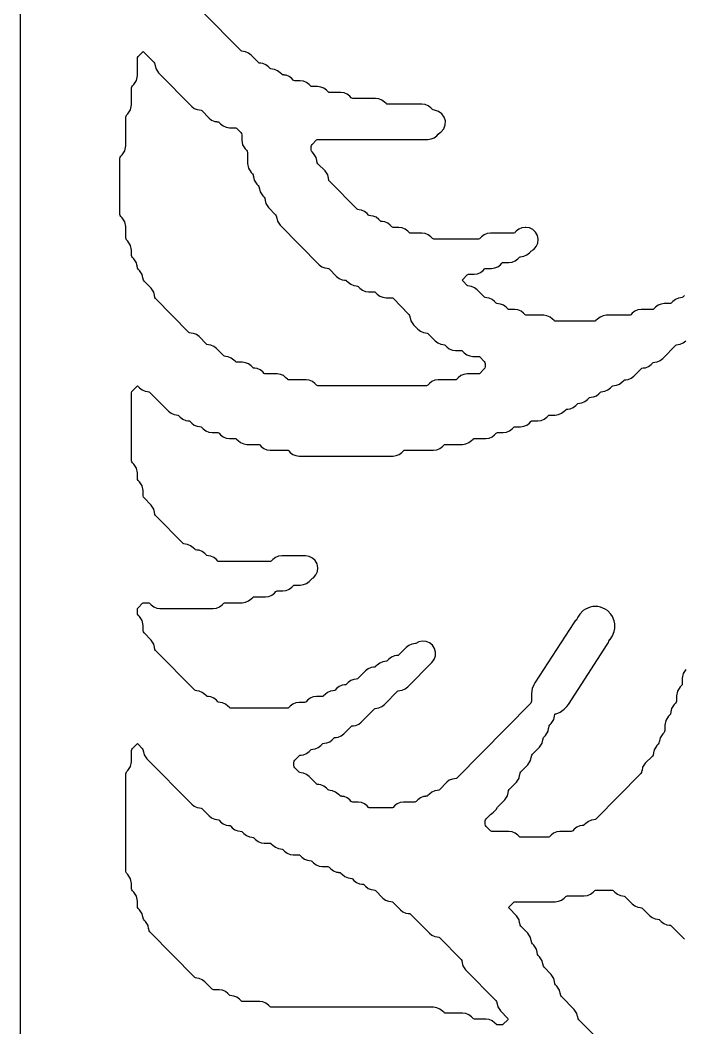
# Model space of a CAD drawing. Header units: millimetres. Extents: x 10 to 410, y 18 to 283.
# Drawn here: x 148 to 174.59, y 185.72 to 226.07 of the extents above; entities that cross this region are included whole.
import ezdxf

# ---------------------------------------------------------------- set-up
doc = ezdxf.new("R2010")
doc.units = ezdxf.units.MM
doc.layers.add('CUT', color=1, linetype='Continuous')

msp = doc.modelspace()

# ---------------------------------------------------------------- linework, layer by layer
at = {"layer": 'CUT'}
for points in [[(190.134, 157), (198.134, 157), (198.134, 160), (211.2679, 160), (211.2679, 280), (198.134, 280), (198.134, 283), (190.134, 283), (190.134, 280), (169.134, 280), (169.134, 283), (161.134, 283), (161.134, 280), (148, 280), (148, 160), (161.134, 160), (161.134, 157), (169.134, 157), (169.134, 160), (190.134, 160)], [(152.4734, 216.5991), (152.4644, 216.6443), (152.4644, 216.8595), (152.4269, 217.0496), (152.3199, 217.2111), (152.2666, 217.265), (152.2411, 217.3035), (152.2322, 217.3487), (152.2322, 217.7987), (152.1947, 217.9888), (152.0877, 218.1503), (152.0344, 218.2042), (152.0089, 218.2427), (152, 218.2879), (152, 220.5381), (152.0089, 220.5833), (152.0344, 220.6218), (152.0877, 220.6757), (152.1947, 220.8372), (152.2322, 221.0273), (152.2322, 222.1817), (152.2411, 222.2269), (152.2666, 222.2654), (152.3199, 222.3193), (152.4269, 222.4808), (152.4644, 222.6709), (152.4644, 223.3557), (152.4734, 223.4009), (152.4988, 223.4394), (152.5522, 223.4933), (152.6591, 223.6548), (152.6967, 223.8449), (152.6967, 224.5297), (152.7056, 224.5749), (152.731, 224.6134), (152.901, 224.7852), (152.9289, 224.8057), (152.9567, 224.7852), (153.3589, 224.3786), (153.3844, 224.3401), (153.4028, 224.2469), (153.4065, 224.2477), (153.4308, 224.1244), (153.5378, 223.9629), (154.8721, 222.6138), (154.976, 222.5333), (155.0973, 222.4827), (155.1855, 222.471), (155.1853, 222.4697), (155.2493, 222.4613), (155.2743, 222.4419), (155.5687, 222.1442), (155.6726, 222.0637), (155.7939, 222.0131), (155.8822, 222.0014), (155.882, 222.0001), (155.946, 221.9917), (155.9709, 221.9723), (156.0332, 221.9094), (156.1371, 221.8289), (156.2584, 221.7783), (156.3887, 221.761), (156.6114, 221.761), (156.6426, 221.7569), (156.6676, 221.7375), (156.8422, 221.561), (156.8677, 221.5225), (156.8766, 221.4773), (156.8766, 221.2621), (156.9141, 221.072), (157.0211, 220.9105), (157.0744, 220.8566), (157.0999, 220.8181), (157.1088, 220.7729), (157.1088, 220.3229), (157.1463, 220.1328), (157.2533, 219.9713), (157.3066, 219.9174), (157.3321, 219.8789), (157.3505, 219.7857), (157.3542, 219.7865), (157.3786, 219.6632), (157.4855, 219.5017), (157.5389, 219.4478), (157.5643, 219.4093), (157.5827, 219.3161), (157.5864, 219.3169), (157.6108, 219.1936), (157.7177, 219.0321), (157.7711, 218.9782), (157.7965, 218.9397), (157.8149, 218.8465), (157.8187, 218.8473), (157.843, 218.724), (157.95, 218.5625), (158.2355, 218.2738), (158.261, 218.2353), (158.2794, 218.1421), (158.2831, 218.1429), (158.3074, 218.0196), (158.4144, 217.8581), (159.9809, 216.2742), (160.0848, 216.1937), (160.2061, 216.1431), (160.2943, 216.1314), (160.2941, 216.1301), (160.3581, 216.1216), (160.3831, 216.1023), (160.6775, 215.8046), (160.7814, 215.7241), (160.9027, 215.6735), (160.991, 215.6618), (160.9908, 215.6605), (161.0548, 215.652), (161.0797, 215.6327), (161.142, 215.5698), (161.2459, 215.4893), (161.3672, 215.4387), (161.4554, 215.427), (161.4552, 215.4257), (161.5192, 215.4172), (161.5442, 215.3979), (161.6064, 215.335), (161.7103, 215.2545), (161.8316, 215.2039), (161.9619, 215.1866), (162.1846, 215.1866), (162.2159, 215.1824), (162.2408, 215.1631), (162.303, 215.1002), (162.407, 215.0197), (162.5283, 214.9691), (162.6586, 214.9518), (162.8813, 214.9518), (162.9125, 214.9476), (162.9375, 214.9283), (163.5765, 214.2821), (163.602, 214.2437), (163.6204, 214.1505), (163.6241, 214.1512), (163.6484, 214.028), (163.7554, 213.8665), (163.9286, 213.6914), (164.0325, 213.6109), (164.1538, 213.5603), (164.242, 213.5486), (164.2418, 213.5473), (164.3058, 213.5388), (164.3308, 213.5195), (164.6252, 213.2218), (164.7291, 213.1413), (164.8504, 213.0907), (164.9387, 213.079), (164.9385, 213.0777), (165.0025, 213.0692), (165.0274, 213.0499), (165.0897, 212.987), (165.1936, 212.9065), (165.3149, 212.8559), (165.4452, 212.8386), (165.6679, 212.8386), (165.6991, 212.8344), (165.7241, 212.8151), (165.7863, 212.7522), (165.8902, 212.6717), (166.0115, 212.6211), (166.1418, 212.6038), (166.3645, 212.6038), (166.3958, 212.5996), (166.4207, 212.5803), (166.5954, 212.4037), (166.6208, 212.3653), (166.6298, 212.3201), (166.6298, 212.1831), (166.6208, 212.1378), (166.5954, 212.0994), (166.4207, 211.9228), (166.3958, 211.9035), (166.3645, 211.8994), (165.9096, 211.8994), (165.7793, 211.8821), (165.658, 211.8315), (165.5541, 211.751), (165.4919, 211.688), (165.4669, 211.6687), (165.4357, 211.6646), (164.7485, 211.6646), (164.6182, 211.6473), (164.4969, 211.5967), (164.393, 211.5162), (164.3308, 211.4532), (164.3058, 211.4339), (164.2746, 211.4298), (159.9284, 211.4298), (159.8972, 211.4339), (159.8722, 211.4532), (159.81, 211.5162), (159.7061, 211.5967), (159.5848, 211.6473), (159.4545, 211.6646), (158.7673, 211.6646), (158.7361, 211.6687), (158.7111, 211.688), (158.6489, 211.751), (158.545, 211.8315), (158.4237, 211.8821), (158.2934, 211.8994), (157.8385, 211.8994), (157.8072, 211.9035), (157.7822, 211.9228), (157.72, 211.9858), (157.6161, 212.0663), (157.4948, 212.1169), (157.4066, 212.1286), (157.4067, 212.1298), (157.3428, 212.1383), (157.3178, 212.1576), (157.2556, 212.2206), (157.1517, 212.3011), (157.0304, 212.3517), (156.9001, 212.369), (156.6774, 212.369), (156.6461, 212.3731), (156.6212, 212.3924), (156.5589, 212.4554), (156.455, 212.5359), (156.3337, 212.5865), (156.2455, 212.5982), (156.2456, 212.5994), (156.1817, 212.6079), (156.1567, 212.6272), (155.8623, 212.925), (155.7584, 213.0055), (155.6371, 213.0561), (155.5488, 213.0678), (155.549, 213.069), (155.485, 213.0775), (155.4601, 213.0968), (155.1656, 213.3946), (155.0617, 213.4751), (154.9404, 213.5257), (154.8522, 213.5374), (154.8523, 213.5386), (154.7884, 213.5471), (154.7634, 213.5664), (153.4277, 214.917), (153.4022, 214.9555), (153.3838, 215.0486), (153.3801, 215.0479), (153.3558, 215.1712), (153.2488, 215.3327), (152.9633, 215.6214), (152.9378, 215.6599), (152.9194, 215.7531), (152.9157, 215.7523), (152.8913, 215.8756), (152.7844, 216.0371), (152.731, 216.091), (152.7056, 216.1295), (152.6872, 216.2227), (152.6835, 216.2219), (152.6591, 216.3452), (152.5522, 216.5067), (152.4988, 216.5606)], [(152.9383, 196.7753), (152.9421, 196.776), (152.9664, 196.6527), (153.0734, 196.4912), (154.8721, 194.6725), (154.976, 194.592), (155.0973, 194.5414), (155.1855, 194.5297), (155.1853, 194.5284), (155.2493, 194.52), (155.2743, 194.5006), (155.5687, 194.2029), (155.6726, 194.1224), (155.7939, 194.0718), (155.8822, 194.0601), (155.882, 194.0588), (155.946, 194.0504), (155.9709, 194.031), (156.0332, 193.9681), (156.1371, 193.8876), (156.2584, 193.837), (156.3466, 193.8253), (156.3464, 193.824), (156.4104, 193.8156), (156.4354, 193.7962), (156.4976, 193.7333), (156.6015, 193.6528), (156.7228, 193.6022), (156.811, 193.5905), (156.8109, 193.5892), (156.8749, 193.5808), (156.8998, 193.5614), (156.962, 193.4985), (157.0659, 193.418), (157.1872, 193.3674), (157.2755, 193.3557), (157.2753, 193.3544), (157.3393, 193.346), (157.3642, 193.3266), (157.4265, 193.2637), (157.5304, 193.1832), (157.6517, 193.1326), (157.782, 193.1153), (158.0047, 193.1153), (158.0359, 193.1112), (158.0609, 193.0918), (158.1231, 193.0289), (158.227, 192.9484), (158.3483, 192.8978), (158.4366, 192.8861), (158.4364, 192.8848), (158.5004, 192.8764), (158.5253, 192.857), (158.5876, 192.7941), (158.6915, 192.7136), (158.8128, 192.663), (158.9431, 192.6457), (159.1658, 192.6457), (159.197, 192.6416), (159.222, 192.6222), (159.2842, 192.5593), (159.3881, 192.4788), (159.5094, 192.4282), (159.5976, 192.4165), (159.5975, 192.4152), (159.6615, 192.4068), (159.6864, 192.3874), (159.7486, 192.3245), (159.8526, 192.244), (159.9739, 192.1934), (160.1041, 192.1761), (160.3269, 192.1761), (160.3581, 192.172), (160.3831, 192.1526), (160.4453, 192.0897), (160.5492, 192.0092), (160.6705, 191.9586), (160.7587, 191.9469), (160.7586, 191.9456), (160.8226, 191.9372), (160.8475, 191.9178), (160.9097, 191.8549), (161.0136, 191.7744), (161.1349, 191.7238), (161.2232, 191.7121), (161.223, 191.7108), (161.287, 191.7024), (161.3119, 191.683), (161.3742, 191.6201), (161.4781, 191.5396), (161.5994, 191.489), (161.6876, 191.4773), (161.6874, 191.476), (161.7514, 191.4676), (161.7764, 191.4482), (161.8386, 191.3853), (161.9425, 191.3048), (162.0638, 191.2542), (162.152, 191.2425), (162.1519, 191.2412), (162.2159, 191.2328), (162.2408, 191.2134), (162.5353, 190.9157), (162.6392, 190.8352), (162.7605, 190.7846), (162.8487, 190.7729), (162.8485, 190.7716), (162.9125, 190.7631), (162.9375, 190.7438), (163.2319, 190.4461), (163.3358, 190.3656), (163.4571, 190.315), (163.5454, 190.3033), (163.5452, 190.302), (163.6092, 190.2935), (163.6341, 190.2742), (164.393, 189.5069), (164.4969, 189.4264), (164.6182, 189.3758), (164.7064, 189.3641), (164.7063, 189.3628), (164.7703, 189.3543), (164.7952, 189.335), (165.6665, 188.4541), (165.6919, 188.4156), (165.7104, 188.3224), (165.7141, 188.3232), (165.7384, 188.1999), (165.8454, 188.0384), (167.0598, 186.8104), (167.0853, 186.772), (167.1037, 186.6788), (167.1074, 186.6795), (167.1317, 186.5563), (167.2387, 186.3948), (167.5311, 186.0991), (167.5511, 186.0713), (167.5311, 186.0435), (167.3496, 185.8599), (167.3247, 185.8406), (167.2934, 185.8365), (167.1272, 185.8365), (167.0959, 185.8406), (167.071, 185.8599), (167.0087, 185.9229), (166.9048, 186.0034), (166.7835, 186.054), (166.6532, 186.0713), (166.1983, 186.0713), (166.167, 186.0754), (166.1421, 186.0947), (166.0799, 186.1577), (165.976, 186.2382), (165.8547, 186.2888), (165.7244, 186.3061), (165.0372, 186.3061), (165.006, 186.3102), (164.981, 186.3295), (164.9188, 186.3925), (164.8149, 186.473), (164.6936, 186.5236), (164.5633, 186.5409), (158.0707, 186.5409), (158.0394, 186.545), (158.0145, 186.5643), (157.9522, 186.6273), (157.8483, 186.7078), (157.727, 186.7584), (157.5967, 186.7757), (156.9096, 186.7757), (156.8783, 186.7798), (156.8534, 186.7991), (156.7911, 186.8621), (156.6872, 186.9426), (156.5659, 186.9932), (156.4777, 187.0049), (156.4779, 187.0061), (156.4139, 187.0146), (156.3889, 187.0339), (156.3267, 187.0969), (156.2228, 187.1774), (156.1015, 187.228), (155.9712, 187.2453), (155.7485, 187.2453), (155.7172, 187.2494), (155.6923, 187.2687), (155.3978, 187.5665), (155.2939, 187.647), (155.1726, 187.6976), (155.0844, 187.7093), (155.0846, 187.7105), (155.0206, 187.719), (154.9956, 187.7384), (153.1955, 189.5585), (153.17, 189.597), (153.1516, 189.6902), (153.1479, 189.6894), (153.1236, 189.8127), (153.0166, 189.9742), (152.9633, 190.0281), (152.9378, 190.0666), (152.9194, 190.1598), (152.9157, 190.159), (152.8913, 190.2823), (152.7844, 190.4438), (152.731, 190.4977), (152.7056, 190.5362), (152.6967, 190.5814), (152.6967, 190.7966), (152.6591, 190.9867), (152.5522, 191.1482), (152.4988, 191.2021), (152.4734, 191.2406), (152.4644, 191.2858), (152.4644, 191.501), (152.4269, 191.6911), (152.3199, 191.8526), (152.2666, 191.9065), (152.2411, 191.945), (152.2322, 191.9902), (152.2322, 195.884), (152.2411, 195.9292), (152.2666, 195.9677), (152.3199, 196.0216), (152.4269, 196.1831), (152.4644, 196.3732), (152.4644, 196.8232), (152.4734, 196.8684), (152.4988, 196.9069), (152.6688, 197.0787), (152.6967, 197.0992), (152.7245, 197.0787), (152.8945, 196.9069), (152.9199, 196.8684)]]:
    msp.add_lwpolyline(points, close=True, dxfattribs=at)
for points in [[(174.6106, 215.0382), (174.5484, 214.9752), (174.5234, 214.9559), (174.4595, 214.9474), (174.4596, 214.9462), (174.3714, 214.9345), (174.2501, 214.8839), (174.1462, 214.8034), (174.0839, 214.7404), (174.059, 214.7211), (174.0277, 214.717), (173.805, 214.717), (173.6747, 214.6997), (173.5534, 214.6491), (173.4495, 214.5686), (173.3873, 214.5056), (173.3624, 214.4863), (173.3311, 214.4822), (172.8762, 214.4822), (172.7459, 214.4649), (172.6246, 214.4143), (172.5207, 214.3338), (172.4584, 214.2708), (172.4335, 214.2515), (172.4022, 214.2474), (171.4828, 214.2474), (171.3525, 214.2301), (171.2313, 214.1795), (171.1273, 214.099), (171.0651, 214.036), (171.0402, 214.0167), (171.0089, 214.0126), (169.4494, 214.0126), (169.4181, 214.0167), (169.3932, 214.036), (169.3309, 214.099), (169.227, 214.1795), (169.1057, 214.2301), (168.9754, 214.2474), (168.2883, 214.2474), (168.257, 214.2515), (168.2321, 214.2708), (168.1698, 214.3338), (168.0659, 214.4143), (167.9446, 214.4649), (167.8143, 214.4822), (167.5916, 214.4822), (167.5604, 214.4863), (167.5354, 214.5056), (167.4732, 214.5686), (167.3693, 214.6491), (167.248, 214.6997), (167.1597, 214.7114), (167.1599, 214.7126), (167.0959, 214.7211), (167.071, 214.7404), (167.0087, 214.8034), (166.9048, 214.8839), (166.7835, 214.9345), (166.6953, 214.9462), (166.6955, 214.9474), (166.6315, 214.9559), (166.6065, 214.9752), (166.3121, 215.273), (166.2082, 215.3535), (166.0869, 215.4041), (165.9987, 215.4158), (165.9988, 215.417), (165.9348, 215.4255), (165.9099, 215.4448), (165.7284, 215.6284), (165.7084, 215.6562), (165.7284, 215.684), (165.9099, 215.8675), (165.9348, 215.8868), (165.9661, 215.891), (166.1888, 215.891), (166.3191, 215.9083), (166.4404, 215.9589), (166.5443, 216.0394), (166.6065, 216.1023), (166.6315, 216.1216), (166.6628, 216.1258), (166.8855, 216.1258), (167.0158, 216.1431), (167.1371, 216.1937), (167.241, 216.2742), (167.3032, 216.3371), (167.3281, 216.3564), (167.3594, 216.3606), (167.5821, 216.3606), (167.7124, 216.3779), (167.8337, 216.4285), (167.9376, 216.509), (167.9999, 216.5719), (168.0301, 216.5954), (168.0466, 216.5954), (168.1769, 216.6127), (168.2981, 216.6633), (168.4021, 216.7438), (168.4456, 216.7878), (168.464, 216.8131), (168.4944, 216.8301), (168.5415, 216.8666), (168.5753, 216.8872), (168.6752, 217.0016), (168.7361, 217.1409), (168.7524, 217.292), (168.7226, 217.441), (168.6493, 217.5741), (168.5395, 217.6791), (168.4032, 217.7463), (168.2529, 217.7694), (168.2318, 217.7694), (168.1015, 217.7521), (167.9802, 217.7015), (167.8763, 217.621), (167.8327, 217.5769), (167.8143, 217.5517), (167.7839, 217.5347), (167.7838, 217.5346), (166.8385, 217.5346), (166.7082, 217.5173), (166.5869, 217.4667), (166.483, 217.3862), (166.4207, 217.3233), (166.3958, 217.3039), (166.3645, 217.2998), (164.5728, 217.2998), (164.5415, 217.3039), (164.5166, 217.3233), (164.4543, 217.3862), (164.3504, 217.4667), (164.2291, 217.5173), (164.0988, 217.5346), (163.6439, 217.5346), (163.6126, 217.5387), (163.5877, 217.5581), (163.5255, 217.621), (163.4216, 217.7015), (163.3003, 217.7521), (163.17, 217.7694), (162.9473, 217.7694), (162.916, 217.7735), (162.8911, 217.7929), (162.8288, 217.8558), (162.7249, 217.9363), (162.6036, 217.9869), (162.5154, 217.9986), (162.5155, 217.9999), (162.4516, 218.0083), (162.4266, 218.0277), (162.3644, 218.0906), (162.2605, 218.1711), (162.1392, 218.2217), (162.0509, 218.2334), (162.0511, 218.2347), (161.9871, 218.2431), (161.9622, 218.2625), (161.8999, 218.3254), (161.796, 218.4059), (161.6747, 218.4565), (161.5865, 218.4682), (161.5867, 218.4695), (161.5227, 218.4779), (161.4977, 218.4973), (160.3942, 219.613), (160.3688, 219.6515), (160.3504, 219.7447), (160.3467, 219.7439), (160.3223, 219.8672), (160.2154, 220.0287), (159.9298, 220.3174), (159.9044, 220.3559), (159.8859, 220.4491), (159.8822, 220.4483), (159.8579, 220.5716), (159.7509, 220.7331), (159.6976, 220.787), (159.6721, 220.8255), (159.6632, 220.8707), (159.6632, 221.0077), (159.6721, 221.0529), (159.6976, 221.0914), (159.8722, 221.2679), (159.8972, 221.2873), (159.9284, 221.2914), (164.3311, 221.2914), (164.4614, 221.3087), (164.5827, 221.3593), (164.6866, 221.4398), (164.7488, 221.5027), (164.8266, 221.563), (164.826, 221.5639), (164.8686, 221.5905), (164.9715, 221.7164), (165.0285, 221.8688), (165.0337, 222.0314), (164.9864, 222.187), (164.8916, 222.3192), (164.7594, 222.414), (164.6037, 222.4613), (164.5415, 222.4696), (164.5166, 222.4889), (164.4543, 222.5518), (164.3504, 222.6323), (164.2291, 222.6829), (164.0988, 222.7002), (162.715, 222.7002), (162.6838, 222.7044), (162.6588, 222.7237), (162.5966, 222.7866), (162.4927, 222.8671), (162.3714, 222.9177), (162.2411, 222.935), (161.3217, 222.935), (161.2905, 222.9392), (161.2655, 222.9585), (161.2033, 223.0214), (161.0994, 223.1019), (160.9781, 223.1525), (160.8478, 223.1698), (160.3929, 223.1698), (160.3616, 223.174), (160.3367, 223.1933), (160.2744, 223.2562), (160.1705, 223.3367), (160.0492, 223.3873), (159.9189, 223.4046), (159.6962, 223.4046), (159.6649, 223.4088), (159.64, 223.4281), (159.5778, 223.491), (159.4739, 223.5715), (159.3526, 223.6221), (159.2223, 223.6394), (158.9996, 223.6394), (158.9683, 223.6436), (158.9433, 223.6629), (158.8811, 223.7258), (158.7772, 223.8063), (158.6559, 223.8569), (158.5677, 223.8686), (158.5678, 223.8699), (158.5038, 223.8784), (158.4789, 223.8977), (158.4167, 223.9606), (158.3128, 224.0411), (158.1915, 224.0917), (158.1032, 224.1034), (158.1034, 224.1047), (158.0394, 224.1132), (158.0145, 224.1325), (157.9522, 224.1954), (157.8483, 224.2759), (157.727, 224.3265), (157.6388, 224.3382), (157.639, 224.3395), (157.575, 224.348), (157.55, 224.3673), (157.2556, 224.665), (157.1517, 224.7455), (157.0304, 224.7961), (156.9421, 224.8078), (156.9423, 224.8091), (156.8783, 224.8176), (156.8534, 224.8369), (155.2854, 226.4223)], [(174.6697, 200.0706), (174.5627, 199.9091), (174.5252, 199.719), (174.5252, 199.5038), (174.5162, 199.4586), (174.4908, 199.4202), (174.4375, 199.3662), (174.3305, 199.2047), (174.293, 199.0146), (174.293, 198.7994), (174.284, 198.7542), (174.2586, 198.7158), (174.2052, 198.6618), (174.0983, 198.5003), (174.0739, 198.3771), (174.0702, 198.3778), (174.0518, 198.2846), (174.0264, 198.2462), (173.973, 198.1922), (173.8661, 198.0307), (173.8285, 197.8406), (173.8285, 197.6254), (173.8196, 197.5802), (173.7941, 197.5418), (173.7408, 197.4878), (173.6338, 197.3263), (173.6095, 197.2031), (173.6058, 197.2038), (173.5874, 197.1106), (173.5619, 197.0722), (173.5086, 197.0182), (173.4016, 196.8567), (173.3773, 196.7334), (173.3736, 196.7342), (173.3552, 196.641), (173.3297, 196.6026), (173.0441, 196.3138), (172.9372, 196.1523), (172.9128, 196.029), (172.9091, 196.0298), (172.8907, 195.9366), (172.8653, 195.8981), (171.0651, 194.078), (171.0402, 194.0587), (170.9762, 194.0502), (170.9763, 194.0489), (170.8881, 194.0372), (170.7668, 193.9866), (170.6629, 193.9061), (170.6007, 193.8432), (170.5757, 193.8239), (170.5117, 193.8154), (170.5119, 193.8141), (170.4237, 193.8024), (170.3024, 193.7518), (170.1985, 193.6713), (170.1362, 193.6084), (170.1113, 193.5891), (170.08, 193.5849), (169.6251, 193.5849), (169.4948, 193.5676), (169.3735, 193.517), (169.2696, 193.4365), (169.2074, 193.3736), (169.1824, 193.3543), (169.1511, 193.3501), (168.0561, 193.3501), (168.0248, 193.3543), (167.9999, 193.3736), (167.9376, 193.4365), (167.8337, 193.517), (167.7124, 193.5676), (167.5821, 193.5849), (166.895, 193.5849), (166.8637, 193.5891), (166.8388, 193.6084), (166.6641, 193.7849), (166.6387, 193.8234), (166.6298, 193.8686), (166.6298, 194.0056), (166.6387, 194.0508), (166.6641, 194.0893), (166.8388, 194.2658), (166.8914, 194.3067), (166.965, 194.3511), (167.0634, 194.4604), (167.1286, 194.5589), (167.4141, 194.8476), (167.5211, 195.0091), (167.5454, 195.1324), (167.5492, 195.1316), (167.5676, 195.2248), (167.593, 195.2633), (167.8786, 195.552), (167.9855, 195.7135), (168.0099, 195.8368), (168.0136, 195.836), (168.032, 195.9292), (168.0574, 195.9677), (168.343, 196.2564), (168.45, 196.4179), (168.4743, 196.5412), (168.478, 196.5404), (168.4964, 196.6336), (168.5219, 196.6721), (168.8074, 196.9608), (168.9144, 197.1223), (168.9387, 197.2456), (168.9425, 197.2449), (168.9609, 197.338), (168.9863, 197.3765), (169.0397, 197.4304), (169.1466, 197.5919), (169.171, 197.7152), (169.1747, 197.7145), (169.1931, 197.8077), (169.2185, 197.8461), (169.2719, 197.9), (169.3788, 198.0615), (169.4066, 198.2021), (169.4103, 198.2015), (169.4219, 198.2751), (169.4507, 198.2901), (169.4733, 198.2968), (169.628, 198.3632), (169.7888, 198.4737), (169.9029, 198.5907), (169.9641, 198.6672), (171.5201, 201.0615), (171.5652, 201.1486), (171.584, 201.1959), (171.6251, 201.2659), (171.6323, 201.2742), (171.7257, 201.4141), (171.8004, 201.5943), (171.8225, 201.7054), (171.8225, 201.9005), (171.8004, 202.0115), (171.7257, 202.1918), (171.6628, 202.2859), (171.5249, 202.4239), (171.4307, 202.4868), (171.2505, 202.5614), (171.1394, 202.5835), (170.9444, 202.5835), (170.8333, 202.5614), (170.6531, 202.4868), (170.5589, 202.4239), (170.421, 202.2859), (170.3401, 202.1649), (170.2963, 202.0776), (170.269, 202.04), (170.2397, 202.0099), (170.1785, 201.9334), (168.6225, 199.5391), (168.5774, 199.4521), (168.5168, 199.3003), (168.4812, 199.1085), (168.4838, 198.899), (168.4875, 198.8651), (168.4875, 198.7994), (168.4786, 198.7542), (168.4531, 198.7158), (165.4919, 195.7216), (165.4669, 195.7023), (165.4029, 195.6938), (165.4031, 195.6925), (165.3149, 195.6808), (165.1936, 195.6302), (165.0897, 195.5497), (164.7952, 195.252), (164.7703, 195.2327), (164.7063, 195.2242), (164.7064, 195.2229), (164.6182, 195.2112), (164.4969, 195.1606), (164.393, 195.0801), (164.3308, 195.0172), (164.3058, 194.9979), (164.2418, 194.9894), (164.242, 194.9881), (164.1538, 194.9764), (164.0325, 194.9258), (163.9286, 194.8453), (163.8663, 194.7824), (163.8414, 194.7631), (163.8101, 194.7589), (163.3552, 194.7589), (163.2249, 194.7416), (163.1036, 194.691), (162.9997, 194.6105), (162.9375, 194.5476), (162.9125, 194.5283), (162.8813, 194.5241), (162.0184, 194.5241), (161.9871, 194.5283), (161.9622, 194.5476), (161.8999, 194.6105), (161.796, 194.691), (161.6747, 194.7416), (161.5444, 194.7589), (161.3217, 194.7589), (161.2905, 194.7631), (161.2655, 194.7824), (161.2033, 194.8453), (161.0994, 194.9258), (160.9781, 194.9764), (160.8899, 194.9881), (160.89, 194.9894), (160.826, 194.9979), (160.8011, 195.0172), (160.7389, 195.0801), (160.6349, 195.1606), (160.5136, 195.2112), (160.4254, 195.2229), (160.4256, 195.2242), (160.3616, 195.2327), (160.3367, 195.252), (160.2744, 195.3149), (160.1705, 195.3954), (160.0492, 195.446), (159.961, 195.4577), (159.9611, 195.459), (159.8972, 195.4675), (159.8722, 195.4868), (159.5778, 195.7845), (159.4739, 195.865), (159.3526, 195.9156), (159.2643, 195.9273), (159.2645, 195.9286), (159.2005, 195.9371), (159.1756, 195.9564), (159.0009, 196.1329), (158.9755, 196.1714), (158.9665, 196.2166), (158.9665, 196.3536), (158.9755, 196.3988), (159.0009, 196.4373), (159.1756, 196.6139), (159.2005, 196.6332), (159.2645, 196.6417), (159.2643, 196.6429), (159.3526, 196.6546), (159.4739, 196.7052), (159.5778, 196.7857), (159.64, 196.8487), (159.6649, 196.868), (159.7289, 196.8765), (159.7288, 196.8777), (159.817, 196.8894), (159.9383, 196.94), (160.0422, 197.0205), (160.1044, 197.0835), (160.1294, 197.1028), (160.1934, 197.1113), (160.1932, 197.1125), (160.2814, 197.1242), (160.4027, 197.1748), (160.5066, 197.2553), (160.5689, 197.3183), (160.5938, 197.3376), (160.6578, 197.3461), (160.6576, 197.3473), (160.7459, 197.359), (160.8672, 197.4096), (160.9711, 197.4901), (161.2655, 197.7879), (161.2905, 197.8072), (161.3545, 197.8157), (161.3543, 197.8169), (161.4425, 197.8286), (161.5638, 197.8792), (161.6677, 197.9597), (162.1944, 198.4923), (162.2193, 198.5116), (162.2833, 198.5201), (162.2832, 198.5213), (162.3714, 198.533), (162.4927, 198.5836), (162.5966, 198.6641), (163.1233, 199.1967), (163.1482, 199.216), (163.2122, 199.2245), (163.212, 199.2257), (163.3003, 199.2374), (163.4216, 199.288), (163.5255, 199.3685), (164.4979, 200.3518), (164.5862, 200.473), (164.6345, 200.6149), (164.6386, 200.7648), (164.5981, 200.9091), (164.5167, 201.035), (164.4015, 201.131), (164.2631, 201.1886), (164.1138, 201.2026), (163.9671, 201.1717), (163.8483, 201.1054), (163.842, 201.1028), (163.7774, 201.0942), (163.7776, 201.093), (163.6893, 201.0813), (163.568, 201.0306), (163.4641, 200.9501), (163.1697, 200.6524), (163.1447, 200.6331), (163.0808, 200.6246), (163.0809, 200.6234), (162.9927, 200.6117), (162.8714, 200.561), (162.7675, 200.4805), (162.7052, 200.4176), (162.6803, 200.3983), (162.6163, 200.3898), (162.6165, 200.3886), (162.5283, 200.3769), (162.407, 200.3262), (162.303, 200.2457), (162.2408, 200.1828), (162.2159, 200.1635), (162.1519, 200.155), (162.152, 200.1538), (162.0638, 200.1421), (161.9425, 200.0914), (161.8386, 200.0109), (161.5442, 199.7132), (161.5192, 199.6939), (161.4552, 199.6854), (161.4554, 199.6841), (161.3672, 199.6725), (161.2459, 199.6218), (161.142, 199.5413), (161.0797, 199.4784), (161.0548, 199.4591), (160.9908, 199.4506), (160.991, 199.4493), (160.9027, 199.4377), (160.7814, 199.387), (160.6775, 199.3065), (160.6153, 199.2436), (160.5903, 199.2243), (160.5264, 199.2158), (160.5265, 199.2145), (160.4383, 199.2028), (160.317, 199.1522), (160.2131, 199.0717), (160.1508, 199.0088), (160.1259, 198.9895), (160.0946, 198.9853), (159.8719, 198.9853), (159.7416, 198.968), (159.6203, 198.9174), (159.5164, 198.8369), (159.4542, 198.774), (159.4293, 198.7547), (159.398, 198.7505), (159.1753, 198.7505), (159.045, 198.7332), (158.9237, 198.6826), (158.8198, 198.6021), (158.7575, 198.5392), (158.7326, 198.5199), (158.7013, 198.5157), (156.4452, 198.5157), (156.4139, 198.5199), (156.3889, 198.5392), (156.3267, 198.6021), (156.2228, 198.6826), (156.1015, 198.7332), (156.0133, 198.7449), (156.0134, 198.7462), (155.9494, 198.7547), (155.9245, 198.774), (155.8623, 198.8369), (155.7584, 198.9174), (155.6371, 198.968), (155.5488, 198.9797), (155.549, 198.981), (155.485, 198.9895), (155.4601, 199.0088), (155.3978, 199.0717), (155.2939, 199.1522), (155.1726, 199.2028), (155.0844, 199.2145), (155.0846, 199.2158), (155.0206, 199.2243), (154.9956, 199.2436), (153.4277, 200.829), (153.4022, 200.8674), (153.3838, 200.9606), (153.3801, 200.9599), (153.3558, 201.0831), (153.2488, 201.2446), (152.9633, 201.5334), (152.9378, 201.5718), (152.9289, 201.617), (152.9289, 201.8322), (152.8913, 202.0223), (152.7844, 202.1838), (152.731, 202.2378), (152.7056, 202.2762), (152.6967, 202.3214), (152.6967, 202.4584), (152.7056, 202.5037), (152.731, 202.5421), (152.9057, 202.7187), (152.9306, 202.738), (152.9619, 202.7421), (153.1281, 202.7421), (153.1594, 202.738), (153.1843, 202.7187), (153.2465, 202.6557), (153.3504, 202.5752), (153.4717, 202.5246), (153.602, 202.5073), (155.739, 202.5073), (155.8693, 202.5246), (155.9906, 202.5752), (156.0945, 202.6557), (156.1567, 202.7187), (156.1817, 202.738), (156.2129, 202.7421), (156.9001, 202.7421), (157.0304, 202.7594), (157.1517, 202.8101), (157.2556, 202.8905), (157.3178, 202.9535), (157.3428, 202.9728), (157.374, 202.9769), (157.8289, 202.9769), (157.9592, 202.9942), (158.0805, 203.0449), (158.1844, 203.1253), (158.2467, 203.1883), (158.2716, 203.2076), (158.3029, 203.2117), (158.5256, 203.2117), (158.6559, 203.229), (158.7772, 203.2797), (158.8811, 203.3601), (158.9433, 203.4231), (158.9683, 203.4424), (158.9996, 203.4465), (159.2223, 203.4465), (159.3526, 203.4638), (159.4739, 203.5145), (159.5778, 203.5949), (159.64, 203.6579), (159.7172, 203.7177), (159.751, 203.7383), (159.8509, 203.8528), (159.9119, 203.992), (159.9281, 204.1431), (159.8983, 204.2921), (159.825, 204.4253), (159.7152, 204.5303), (159.5789, 204.5974), (159.4287, 204.6205), (158.4786, 204.6205), (158.3483, 204.6033), (158.227, 204.5526), (158.1231, 204.4721), (158.0609, 204.4092), (158.0359, 204.3899), (158.0047, 204.3857), (155.9807, 204.3857), (155.9494, 204.3899), (155.9245, 204.4092), (155.8623, 204.4721), (155.7584, 204.5526), (155.6371, 204.6033), (155.5488, 204.615), (155.549, 204.6162), (155.485, 204.6247), (155.4601, 204.644), (155.3978, 204.7069), (155.2939, 204.7874), (155.1726, 204.8381), (155.0844, 204.8498), (155.0846, 204.851), (155.0206, 204.8595), (154.9956, 204.8788), (154.9334, 204.9417), (154.8295, 205.0222), (154.7082, 205.0729), (154.62, 205.0846), (154.6201, 205.0858), (154.5561, 205.0943), (154.5312, 205.1136), (153.4277, 206.2294), (153.4022, 206.2678), (153.3838, 206.361), (153.3801, 206.3603), (153.3558, 206.4835), (153.2488, 206.6451), (152.9633, 206.9338), (152.9378, 206.9722), (152.9289, 207.0175), (152.9289, 207.2327), (152.8913, 207.4227), (152.7844, 207.5843), (152.731, 207.6382), (152.7056, 207.6766), (152.6967, 207.7219), (152.6967, 207.9371), (152.6591, 208.1271), (152.5522, 208.2887), (152.4988, 208.3426), (152.4734, 208.381), (152.4644, 208.4263), (152.4644, 211.1461), (152.4734, 211.1913), (152.4988, 211.2297), (152.6688, 211.4016), (152.6967, 211.422), (152.7245, 211.4016), (152.7821, 211.3434), (152.886, 211.2629), (153.0073, 211.2122), (153.0955, 211.2005), (153.0954, 211.1993), (153.1594, 211.1908), (153.1843, 211.1715), (153.9432, 210.4042), (154.0471, 210.3237), (154.1684, 210.273), (154.2566, 210.2613), (154.2565, 210.2601), (154.3205, 210.2516), (154.3454, 210.2323), (154.4076, 210.1694), (154.5115, 210.0889), (154.6328, 210.0382), (154.7211, 210.0265), (154.7209, 210.0253), (154.7849, 210.0168), (154.8098, 209.9975), (154.8721, 209.9346), (154.976, 209.8541), (155.0973, 209.8034), (155.1855, 209.7917), (155.1853, 209.7905), (155.2493, 209.782), (155.2743, 209.7627), (155.3365, 209.6998), (155.4404, 209.6193), (155.5617, 209.5686), (155.692, 209.5514), (155.9147, 209.5514), (155.946, 209.5472), (155.9709, 209.5279), (156.0332, 209.465), (156.1371, 209.3845), (156.2584, 209.3338), (156.3887, 209.3166), (156.6114, 209.3166), (156.6426, 209.3124), (156.6676, 209.2931), (156.7298, 209.2302), (156.8337, 209.1497), (156.955, 209.099), (157.0853, 209.0818), (157.5402, 209.0818), (157.5715, 209.0776), (157.5964, 209.0583), (157.6587, 208.9954), (157.7626, 208.9149), (157.8839, 208.8642), (158.0142, 208.847), (158.7013, 208.847), (158.7326, 208.8428), (158.7575, 208.8235), (158.8198, 208.7606), (158.9237, 208.6801), (159.045, 208.6294), (159.1753, 208.6122), (162.9377, 208.6122), (163.068, 208.6294), (163.1893, 208.6801), (163.2933, 208.7606), (163.3555, 208.8235), (163.3804, 208.8428), (163.4117, 208.847), (164.5633, 208.847), (164.6936, 208.8642), (164.8149, 208.9149), (164.9188, 208.9954), (164.981, 209.0583), (165.006, 209.0776), (165.0372, 209.0818), (165.7244, 209.0818), (165.8547, 209.099), (165.976, 209.1497), (166.0799, 209.2302), (166.1421, 209.2931), (166.167, 209.3124), (166.1983, 209.3166), (166.6532, 209.3166), (166.7835, 209.3338), (166.9048, 209.3845), (167.0087, 209.465), (167.071, 209.5279), (167.0959, 209.5472), (167.1272, 209.5514), (167.3499, 209.5514), (167.4802, 209.5686), (167.6015, 209.6193), (167.7054, 209.6998), (167.7676, 209.7627), (167.7926, 209.782), (167.8238, 209.7862), (168.0466, 209.7862), (168.1769, 209.8034), (168.2981, 209.8541), (168.4021, 209.9346), (168.4643, 209.9975), (168.4892, 210.0168), (168.5205, 210.021), (168.7432, 210.021), (168.8735, 210.0382), (168.9948, 210.0889), (169.0987, 210.1694), (169.1609, 210.2323), (169.1859, 210.2516), (169.2172, 210.2558), (169.4399, 210.2558), (169.5702, 210.273), (169.6915, 210.3237), (169.7954, 210.4042), (169.8576, 210.4671), (169.8825, 210.4864), (169.9465, 210.4949), (169.9464, 210.4961), (170.0346, 210.5078), (170.1559, 210.5585), (170.2598, 210.639), (170.322, 210.7019), (170.347, 210.7212), (170.411, 210.7297), (170.4108, 210.7309), (170.499, 210.7426), (170.6203, 210.7933), (170.7242, 210.8738), (170.7865, 210.9367), (170.8114, 210.956), (170.8754, 210.9645), (170.8752, 210.9657), (170.9635, 210.9774), (171.0848, 211.0281), (171.1887, 211.1086), (171.2509, 211.1715), (171.2758, 211.1908), (171.3398, 211.1993), (171.3397, 211.2005), (171.4279, 211.2122), (171.5492, 211.2629), (171.6531, 211.3434), (171.7153, 211.4063), (171.7403, 211.4256), (171.8043, 211.4341), (171.8041, 211.4353), (171.8923, 211.447), (172.0136, 211.4977), (172.1175, 211.5782), (172.1798, 211.6411), (172.2047, 211.6604), (172.2687, 211.6689), (172.2685, 211.6701), (172.3568, 211.6818), (172.4781, 211.7325), (172.582, 211.813), (172.8764, 212.1107), (172.9014, 212.13), (172.9654, 212.1385), (172.9652, 212.1397), (173.0534, 212.1514), (173.1747, 212.2021), (173.2786, 212.2826), (173.3409, 212.3455), (173.3658, 212.3648), (173.4298, 212.3733), (173.4296, 212.3746), (173.5179, 212.3862), (173.6392, 212.4369), (173.7431, 212.5174), (174.2697, 213.0499), (174.2947, 213.0692), (174.3587, 213.0777), (174.3585, 213.079), (174.4467, 213.0907), (174.568, 213.1413), (174.6719, 213.2218)], [(171.7153, 184.6859), (170.3796, 186.0365), (170.3542, 186.0749), (170.3358, 186.1681), (170.332, 186.1674), (170.3077, 186.2907), (170.2007, 186.4522), (169.683, 186.9757), (169.6575, 187.0142), (169.6391, 187.1073), (169.6354, 187.1066), (169.6111, 187.2299), (169.5041, 187.3914), (169.4508, 187.4453), (169.4253, 187.4838), (169.4069, 187.577), (169.4032, 187.5762), (169.3788, 187.6995), (169.2719, 187.861), (168.9863, 188.1497), (168.9609, 188.1882), (168.9425, 188.2814), (168.9387, 188.2806), (168.9144, 188.4039), (168.8074, 188.5654), (168.7541, 188.6193), (168.7286, 188.6578), (168.7102, 188.751), (168.7065, 188.7502), (168.6822, 188.8735), (168.5752, 189.035), (168.5219, 189.0889), (168.4964, 189.1274), (168.478, 189.2206), (168.4743, 189.2198), (168.45, 189.3431), (168.343, 189.5046), (168.0574, 189.7933), (168.032, 189.8318), (168.0136, 189.925), (168.0099, 189.9242), (167.9855, 190.0475), (167.8786, 190.209), (167.5861, 190.5047), (167.5661, 190.5325), (167.5861, 190.5603), (167.7676, 190.7438), (167.7926, 190.7631), (167.8238, 190.7673), (169.4399, 190.7673), (169.5702, 190.7846), (169.6915, 190.8352), (169.7954, 190.9157), (169.8576, 190.9786), (169.8825, 190.998), (169.9138, 191.0021), (170.601, 191.0021), (170.7313, 191.0194), (170.8525, 191.07), (170.9565, 191.1505), (171.0187, 191.2134), (171.0436, 191.2328), (171.0749, 191.2369), (171.7056, 191.2369), (171.7368, 191.2328), (171.7618, 191.2134), (171.824, 191.1505), (171.9279, 191.07), (172.0492, 191.0194), (172.1374, 191.0077), (172.1373, 191.0064), (172.2013, 190.998), (172.2262, 190.9786), (172.5207, 190.6809), (172.6246, 190.6004), (172.7459, 190.5498), (172.8341, 190.5381), (172.8339, 190.5368), (172.8979, 190.5283), (172.9229, 190.509), (173.2173, 190.2113), (173.3212, 190.1308), (173.4425, 190.0802), (173.5307, 190.0685), (173.5306, 190.0672), (173.5946, 190.0587), (173.6195, 190.0394), (173.6817, 189.9765), (173.7857, 189.896), (173.9069, 189.8454), (173.9952, 189.8337), (173.995, 189.8324), (174.059, 189.8239), (174.0839, 189.8046), (174.6106, 189.2721)]]:
    msp.add_lwpolyline(points, dxfattribs=at)

doc.saveas('drawing.dxf')
